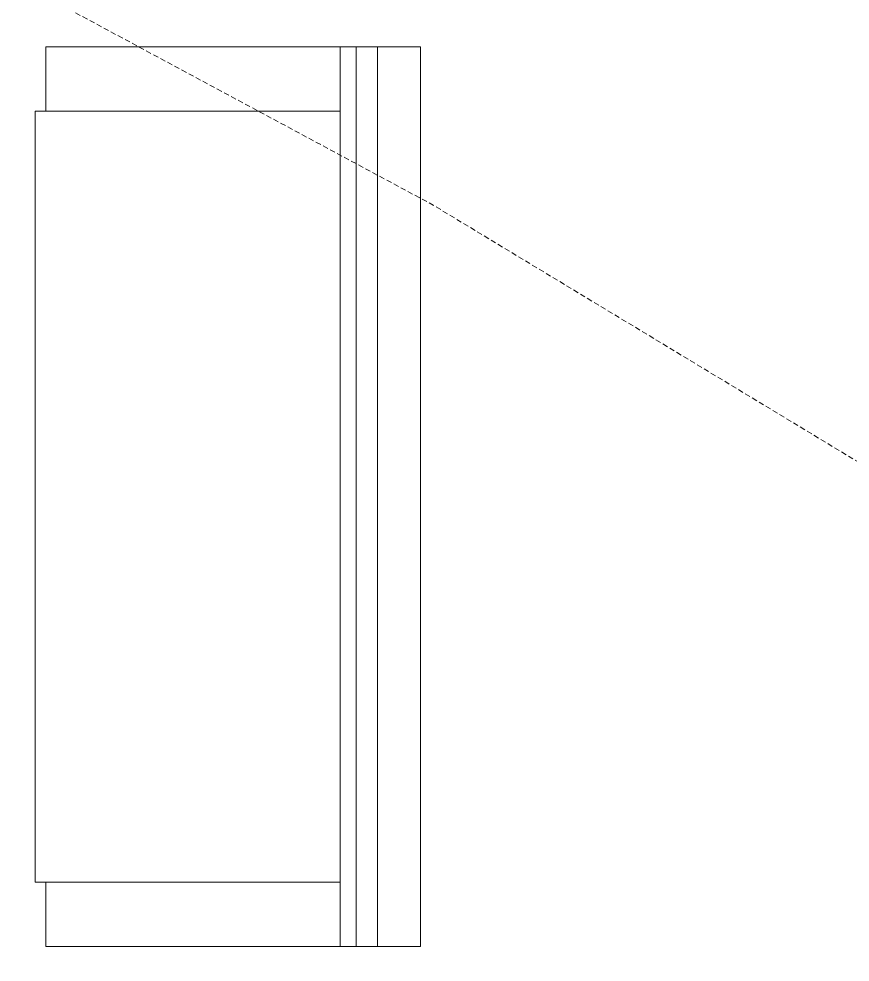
# Model space of a CAD drawing. Header units: inches. Extents: x -10205 to 13964, y -460 to 30702.
# Drawn here: x -3060.5 to -2982.8, y 10058.1 to 10146.2 of the extents above; entities that cross this region are included whole.
import ezdxf

# ---------------------------------------------------------------- set-up
doc = ezdxf.new("R2010")
doc.units = ezdxf.units.IN
doc.header["$MEASUREMENT"] = 0
doc.linetypes.add('IMPORT-DASHED _2_', pattern=[0.75, 0.5, -0.25])
for name, color, linetype, lineweight in [('0-1', 7, 'Continuous', 5), ('0-4', 7, 'Continuous', 9), ('00base_6150001_dwg', 147, 'Continuous', 13), ('E_TOPO_DTM_Contours_Major', 147, 'IMPORT-DASHED _2_', 13), ('I-FURN', 30, 'Continuous', 9), ('I-FURN-3', 7, 'Continuous', 9)]:
    doc.layers.add(name, color=color, linetype=linetype, lineweight=lineweight)

# ---------------------------------------------------------------- blocks, each defined once
blk = doc.blocks.new('Couch-Both_Arms-Generic - 1-1372852-SITE PLAN - CAD FILE')
at = {"layer": 'I-FURN'}
for p, q in [((-36, 18.5), (36, 18.5)), ((-36, 17.5), (-36, 18.5)), ((36, 18.5), (36, 17.5)), ((-42, 17.5), (-36, 17.5)), ((-42, -10), (-42, 17.5)), ((-36, 17.5), (-36, -10)), ((36, 17.5), (42, 17.5)), ((36, -10), (36, 17.5)), ((42, 17.5), (42, -10)), ((-42, -10), (42, -10)), ((-42, -13.5), (-42, -10)), ((42, -10), (42, -13.5)), ((-42, -11.5), (42, -11.5)), ((-42, -13.5), (42, -13.5)), ((42, -13.5), (-42, -13.5))]:
    blk.add_line(p, q, dxfattribs=at)
at = {"layer": 'I-FURN-3'}
for p, q in [((-42, -17.5), (-42, -13.5)), ((42, -13.5), (42, -17.5)), ((42, -17.5), (-42, -17.5))]:
    blk.add_line(p, q, dxfattribs=at)
blk = doc.blocks.new('1750 Ox - Unit Layouts_rvt-1-SITE PLAN - CAD FILE')
at = {"layer": '0-4', "rotation": 90.00000000000304}
blk.add_blockref('Couch-Both_Arms-Generic - 1-1372852-SITE PLAN - CAD FILE', (-3040.499, 10101.582), dxfattribs=at)
blk = doc.blocks.new('00base_6150001_dwg-1748108-SITE PLAN - CAD FILE')
at = {"layer": 'E_TOPO_DTM_Contours_Major', "flags": 128}
blk.add_lwpolyline([(4039185.282, 3366385.9), (4039236.962, 3366428.009), (4039310.902, 3366558.929), (4039395.431, 3366736.377), (4039442.188, 3366832.203), (4039446.276, 3366891.468), (4039444.71, 3366908.704), (4039428.986, 3366916.168), (4039182.954, 3366943.645), (4039155.719, 3366951.082), (4039134.81, 3367123.574), (4039114.982, 3367345.369), (4039112.591, 3367404.327), (4039093.582, 3367523.687), (4039147.888, 3367622.216), (4039070.348, 3367588.599), (4039029.823, 3367668.244), (4039028.048, 3367674.277), (4039029.81, 3367678.89), (4039046.458, 3367729.761), (4039040.27, 3367752.224), (4039030.035, 3367767.878), (4038907.013, 3367865.979), (4039075.963, 3367854.788), (4039101.839, 3367902.829), (4039127.313, 3367949.133), (4039159.636, 3368102.959), (4039186.137, 3368165.403), (4039194.323, 3368228.489), (4039195.786, 3368377.64), (4039196.916, 3368445.627), (4039161.87, 3368522.978), (4039105.562, 3368787.898), (4039092.136, 3368843.692), (4039079.322, 3368875.688), (4039075.048, 3369163.692), (4039051.826, 3369177.47), (4038970.018, 3369207.834), (4038847.44, 3369132.69), (4038832.348, 3369047.147), (4038775.218, 3368938.707), (4038765.944, 3368818.541), (4038732.535, 3368753.805), (4038577.16, 3368486.647), (4038551.786, 3368421.541), (4038549.604, 3368090.194), (4038564.153, 3368078.895), (4038767.603, 3367912.307), (4038600.278, 3367798.996), (4038536.122, 3367569.155), (4038525.655, 3367547.471), (4038505.553, 3367502.594), (4038473.228, 3367300.544), (4038496.216, 3367175.655), (4038516.602, 3367146.821), (4038631.342, 3366953.096), (4038678.418, 3366918.73), (4038688.371, 3366908.913), (4038766.127, 3366864.551), (4038850.282, 3366866.476), (4038941.274, 3366785.992), (4039043.475, 3366735.873), (4039092.587, 3366522.062), (4039110.918, 3366424.811)], close=True, dxfattribs=at)

msp = doc.modelspace()

# ---------------------------------------------------------------- block references
at = {"layer": '0-1'}
msp.add_blockref('1750 Ox - Unit Layouts_rvt-1-SITE PLAN - CAD FILE', (0, 0), dxfattribs=at)
at = {"layer": '00base_6150001_dwg', "rotation": 89.04760487178136}
msp.add_blockref('00base_6150001_dwg-1748108-SITE PLAN - CAD FILE', (3298136.139, -4084040.072), dxfattribs=at)

doc.saveas('drawing.dxf')
